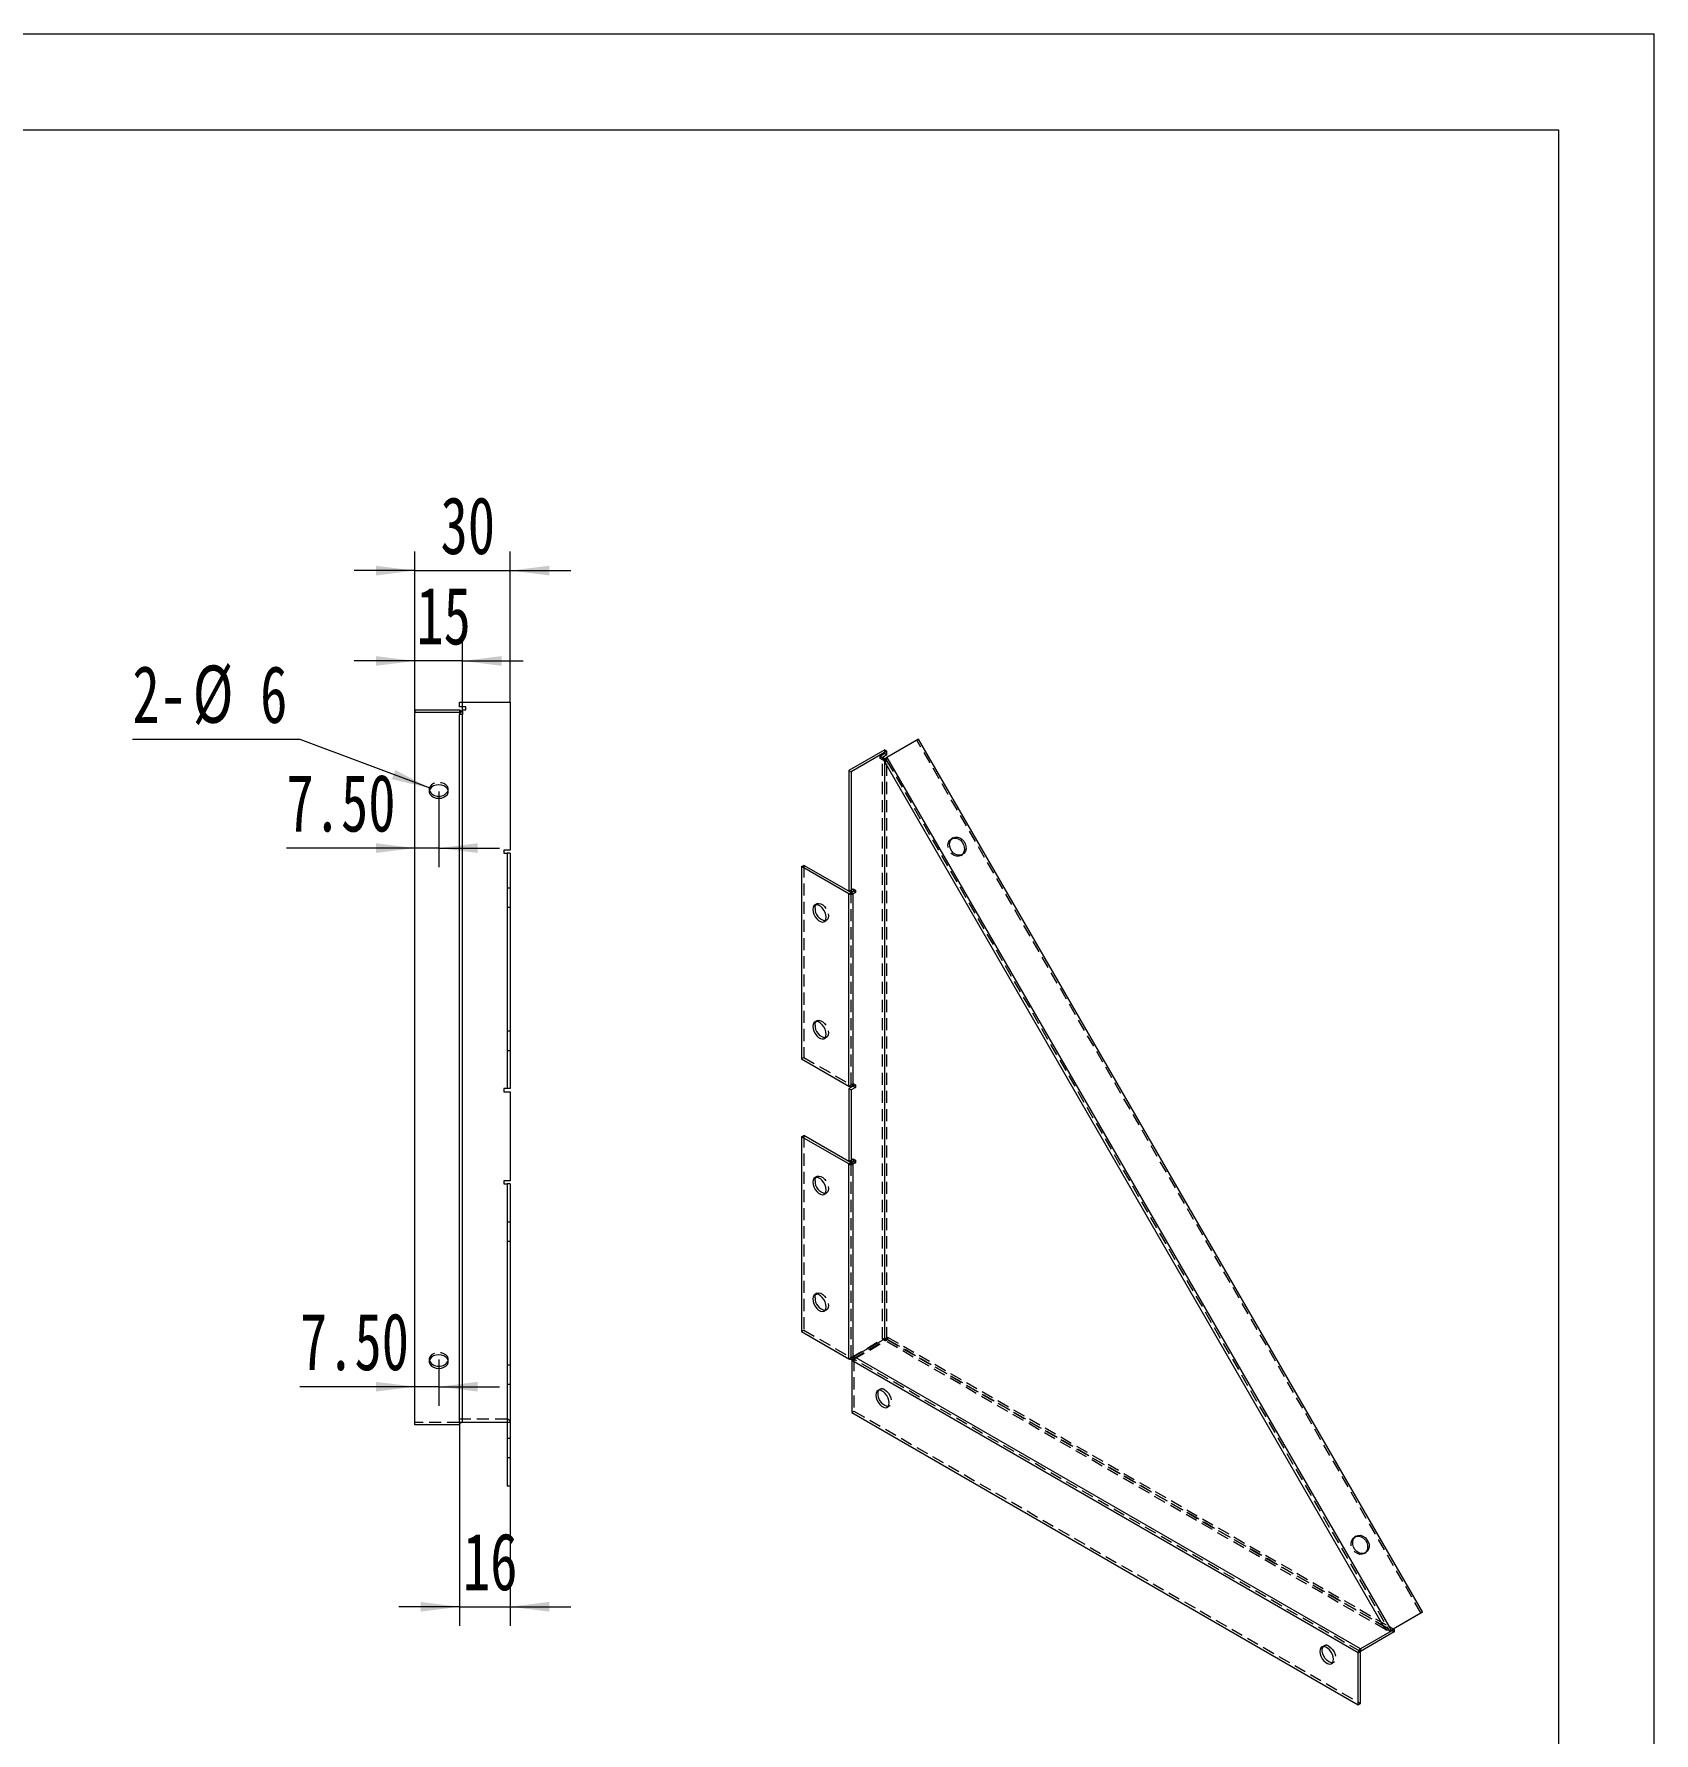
# Model space of a CAD drawing. Header units: millimetres. Extents: x 0 to 840, y 0 to 594.
# Drawn here: x 500.6 to 840.2, y 238.3 to 594.4 of the extents above; entities that cross this region are included whole.
import ezdxf

# ---------------------------------------------------------------- set-up
doc = ezdxf.new("R2010")
doc.units = ezdxf.units.MM
doc.header["$LTSCALE"] = 2
doc.linetypes.add('HIDDEN', pattern=[1.905, 1.27, -0.635])
doc.layers.add('A-TITLEBLOCK', color=7, linetype='Continuous', lineweight=15)
doc.styles.add('SLDTEXTSTYLE1', font='TXT', dxfattribs={"width": 0.7})
doc.dimstyles.new('SLDDIMSTYLE1', dxfattribs={"dimtxt": 12, "dimasz": 8.16, "dimexe": 0, "dimexo": 0.0625, "dimgap": 3, "dimtad": 2, "dimlfac": 1.5, "dimrnd": 1e-09, "dimzin": 12, "dimdsep": 46, "dimtxsty": 'SLDTEXTSTYLE1', "dimsah": 1, "dimcen": 0.09, "dimadec": 0, "dimazin": 3, "dimtfac": 1, "dimtmove": 0, "dimatfit": 0, "dimfxl": 0, "dimfrac": 2, "dimtolj": 1, "dimtzin": 12, "dimarcsym": 0})
doc.dimstyles.new('SLDDIMSTYLE5', dxfattribs={"dimtxt": 12, "dimasz": 8.16, "dimexe": 0, "dimexo": 0.0625, "dimgap": 3, "dimtad": 2, "dimlfac": 1.5, "dimrnd": 1e-09, "dimzin": 4, "dimdsep": 46, "dimtxsty": 'SLDTEXTSTYLE1', "dimsah": 1, "dimcen": 0.09, "dimadec": 0, "dimazin": 1, "dimtfac": 1, "dimtmove": 0, "dimatfit": 0, "dimfxl": 0, "dimfrac": 2, "dimtolj": 1, "dimtzin": 12, "dimarcsym": 0})
doc.dimstyles.new('SLDDIMSTYLE6', dxfattribs={"dimtxt": 12, "dimasz": 8.16, "dimexe": 0, "dimexo": 0.0625, "dimgap": 3, "dimtad": 0, "dimtih": 1, "dimtoh": 1, "dimlfac": 1.5, "dimrnd": 1e-09, "dimzin": 12, "dimdsep": 46, "dimtxsty": 'SLDTEXTSTYLE1', "dimsah": 1, "dimcen": 0, "dimadec": 0, "dimazin": 3, "dimtfac": 1, "dimtofl": 0, "dimtmove": 0, "dimatfit": 3, "dimfxl": 0, "dimfrac": 2, "dimtolj": 1, "dimtzin": 12, "dimarcsym": 0})

# ---------------------------------------------------------------- blocks, each defined once
blk = doc.blocks.new('_D_21')
at = {"layer": 'A-TITLEBLOCK'}
for p, q in [((580.431585526787, 452.2726274720105), (580.4315855267871, 466.9947370509932)), ((590.431585526787, 452.7440319928016), (590.4315855267871, 466.9947370509931)), ((580.4315855267871, 462.9947370509932), (567.7315855267871, 462.9947370509934)), ((590.4315855267871, 462.9947370509931), (580.4315855267871, 462.9947370509932)), ((590.4315855267871, 462.9947370509931), (603.1315855267871, 462.9947370509929))]:
    blk.add_line(p, q, dxfattribs=at)
for points in [[(580.4315855267871, 462.9947370509932), (572.2715855267871, 464.0107370509933), (572.2715855267871, 461.9787370509932)], [(590.4315855267871, 462.9947370509931), (598.5915855267871, 461.978737050993), (598.5915855267871, 464.010737050993)]]:
    blk.add_solid(points, dxfattribs=at)
at = {"layer": 'A-TITLEBLOCK', "insert": (580.7244240112555, 478.4635501610875), "char_height": 12, "attachment_point": 1, "style": 'SLDTEXTSTYLE1'}
blk.add_mtext('15', dxfattribs=at)
blk = doc.blocks.new('_D_22')
at = {"layer": 'A-TITLEBLOCK'}
for p, q in [((589.7649188601202, 303.3506986594682), (589.7649188601202, 260.7166354823615)), ((600.4315855267864, 290.0173653261349), (600.4315855267864, 260.7166354823615)), ((589.7649188601202, 264.7166354823615), (577.0649188601202, 264.7166354823615)), ((589.7649188601202, 264.7166354823615), (600.4315855267864, 264.7166354823615)), ((600.4315855267864, 264.7166354823615), (613.1315855267865, 264.7166354823615))]:
    blk.add_line(p, q, dxfattribs=at)
for points in [[(589.7649188601202, 264.7166354823615), (581.6049188601203, 265.7326354823615), (581.6049188601203, 263.7006354823615)], [(600.4315855267864, 264.7166354823615), (608.5915855267864, 263.7006354823615), (608.5915855267864, 265.7326354823615)]]:
    blk.add_solid(points, dxfattribs=at)
at = {"layer": 'A-TITLEBLOCK', "insert": (590.4978235268588, 280.1854485924557), "char_height": 12, "attachment_point": 1, "style": 'SLDTEXTSTYLE1'}
blk.add_mtext('16', dxfattribs=at)
blk = doc.blocks.new('_D_23')
at = {"layer": 'A-TITLEBLOCK'}
for p, q in [((580.431585526787, 452.2726274720105), (580.4315855267872, 485.9371216943779)), ((600.431585526787, 454.3506986594682), (600.4315855267872, 485.9371216943778)), ((580.4315855267872, 481.9371216943779), (567.7315855267872, 481.937121694378)), ((580.4315855267872, 481.9371216943779), (600.4315855267872, 481.9371216943778)), ((600.4315855267872, 481.9371216943778), (613.1315855267873, 481.9371216943778))]:
    blk.add_line(p, q, dxfattribs=at)
for points in [[(580.4315855267872, 481.9371216943779), (572.2715855267872, 482.953121694378), (572.2715855267872, 480.921121694378)], [(600.4315855267872, 481.9371216943778), (608.5915855267872, 480.9211216943777), (608.5915855267872, 482.9531216943778)]]:
    blk.add_solid(points, dxfattribs=at)
at = {"layer": 'A-TITLEBLOCK', "insert": (585.8036375205126, 497.405934804472), "char_height": 12, "attachment_point": 1, "style": 'SLDTEXTSTYLE1'}
blk.add_mtext('30', dxfattribs=at)
blk = doc.blocks.new('_D_24')
at = {"layer": 'A-TITLEBLOCK'}
for p, q in [((585.4315855267813, 435.6158550651136), (585.4315855267812, 419.7646598857517)), ((580.4315855267868, 423.7646598857518), (553.5097957354353, 423.7646598857521)), ((585.4315855267812, 423.7646598857517), (580.4315855267868, 423.7646598857518)), ((585.4315855267812, 423.7646598857517), (598.1315855267812, 423.7646598857516))]:
    blk.add_line(p, q, dxfattribs=at)
for points in [[(580.4315855267868, 423.7646598857518), (572.2715855267868, 424.7806598857518), (572.2715855267868, 422.7486598857518)], [(585.4315855267812, 423.7646598857517), (593.5915855267812, 422.7486598857516), (593.5915855267812, 424.7806598857517)]]:
    blk.add_solid(points, dxfattribs=at)
at = {"layer": 'A-TITLEBLOCK', "insert": (553.5097957354357, 439.2334729958461), "char_height": 12, "attachment_point": 1, "style": 'SLDTEXTSTYLE1'}
blk.add_mtext('7.50', dxfattribs=at)
blk = doc.blocks.new('_D_25')
at = {"layer": 'A-TITLEBLOCK'}
for p, q in [((585.431585526781, 316.5862135653774), (585.431585526781, 306.852362537665)), ((580.431585526786, 310.852362537665), (556.3327664017309, 310.852362537665)), ((585.431585526781, 310.852362537665), (580.431585526786, 310.852362537665)), ((585.431585526781, 310.852362537665), (598.131585526781, 310.852362537665))]:
    blk.add_line(p, q, dxfattribs=at)
for points in [[(580.431585526786, 310.852362537665), (572.271585526786, 311.8683625376651), (572.271585526786, 309.8363625376651)], [(585.431585526781, 310.852362537665), (593.5915855267809, 309.836362537665), (593.5915855267809, 311.868362537665)]]:
    blk.add_solid(points, dxfattribs=at)
at = {"layer": 'A-TITLEBLOCK', "insert": (556.3327664017309, 326.3211756477594), "char_height": 12, "attachment_point": 1, "style": 'SLDTEXTSTYLE1'}
blk.add_mtext('7.50', dxfattribs=at)
blk = doc.blocks.new('_D_26')
at = {"layer": 'A-TITLEBLOCK'}
for p, q in [((556.4126446885447, 446.5322896243772), (521.21347721046, 446.5322896243772)), ((583.6203861401377, 436.2971976298988), (556.4126446885447, 446.5322896243772))]:
    blk.add_line(p, q, dxfattribs=at)
blk.add_solid([(583.6203861401377, 436.2971976298988), (576.3406423736113, 440.1212251786645), (575.6251872531994, 438.2193450639684)], dxfattribs=at)
at = {"layer": 'A-TITLEBLOCK', "char_height": 12, "attachment_point": 1, "style": 'SLDTEXTSTYLE1'}
for s, insert in [('2-', (521.21347721046, 462.0011027344714)), ('%%c', (533.88014409071, 462.0511026495348)), ('6', (547.9876452249864, 462.0011027344714))]:
    blk.add_mtext(s, dxfattribs=dict(at, insert=insert))

msp = doc.modelspace()

# ---------------------------------------------------------------- linework, layer by layer
at = {"color": 7, "linetype": 'Continuous', "lineweight": 15}
for p, q in [((580.4315852386978, 452.7440286771937), (580.4315852386978, 452.2726254757727)), ((580.4315852386978, 452.7440286771937), (589.7649188601202, 452.7440286771937)), ((589.7649188601202, 453.4106966948991), (589.7649188601202, 454.3507016794368)), ((589.7649188601202, 454.3507016794368), (600.4315860334265, 454.3507016794368)), ((591.0982522567836, 453.4106966948991), (589.7649188601202, 453.4106966948991)), ((589.7649188601202, 452.7440286771937), (589.7649188601202, 452.2726254757727)), ((590.431585558452, 452.7440286771937), (591.0982522567836, 452.7440286771937)), ((590.431585558452, 452.4678902920568), (590.431585558452, 452.7440286771937)), ((590.431585558452, 303.3506986594682), (590.431585558452, 452.4678902920568)), ((591.0982522567836, 452.7440286771937), (591.0982522567836, 453.4106966948991)), ((600.4315860334265, 454.3507016794368), (600.4315860334265, 423.3507034278397)), ((580.4315852386978, 302.8792941386734), (580.4315852386978, 452.2726254757727)), ((580.4315852386978, 452.2726254757727), (589.7649188601202, 452.2726254757727)), ((589.7649188601202, 452.2726254757727), (589.7649188601202, 451.8012222743516)), ((589.7649188601202, 303.3506986594682), (589.7649188601202, 451.8012222743516)), ((685.9825323311101, 446.5962050245844), (679.3828688363258, 442.7863003851459)), ((791.6195690506835, 263.6274908022557), (685.9825323311101, 446.5962050245844)), ((678.9114642931443, 444.3703505130323), (671.3689916022395, 440.0161737098323)), ((679.3828688363258, 444.0982144628324), (671.8403961454211, 439.7440376596323)), ((679.3828688363258, 443.3306620295813), (678.4400597499628, 442.7863899291812)), ((678.4400597499628, 442.7863899291812), (678.4400597499628, 442.2420282847459)), ((678.4400597499626, 442.7863003851459), (678.9114642931443, 442.5141643349459)), ((678.4400597499628, 442.2420282847459), (678.9114642931443, 442.5141643349459)), ((678.9114642931443, 444.3703505130323), (679.3828688363258, 444.0982144628324)), ((678.9114642931443, 441.7443244293181), (678.9114642931443, 442.5141643349459)), ((678.9114642931443, 320.9094922700788), (678.9114642931443, 441.7443244293181)), ((679.3828688363258, 442.7863003851459), (679.0495355029899, 442.5938096696954)), ((679.0495355029899, 442.5938096696954), (679.1800953130183, 442.3676768205172)), ((679.3828688363258, 443.3306620295813), (679.3828688363258, 444.0982144628324)), ((671.3689916022395, 440.0161737098323), (671.8403961454211, 439.7440376596323)), ((671.3689916022395, 440.0161737098323), (671.3689916022395, 414.7034099690164)), ((671.8403961454211, 439.7440376596323), (671.8403961454211, 414.4312739188164)), ((599.0982524815428, 423.3507034278397), (599.0982524815428, 422.6840354101344)), ((600.4315860334265, 423.3507034278397), (599.0982524815428, 423.3507034278397)), ((599.0982524815428, 422.6840354101344), (599.7649186366028, 422.6840354101344)), ((600.4315860334265, 422.6840354101344), (599.7649186366028, 422.6840354101344)), ((599.7649186366028, 422.6840354101344), (599.7649186366028, 373.3506964739645)), ((600.4315860334265, 422.6840354101344), (600.4315860334265, 373.3506964739645)), ((661.4694967442142, 419.8739050619731), (661.9409017813042, 420.1460413973004)), ((671.3689916022395, 414.1590483245811), (661.4694967442142, 419.8739050619731)), ((661.4694967442142, 419.8739050619731), (661.4694967442142, 379.591220433998)), ((671.8403966393295, 414.4311846599083), (661.9409017813042, 420.1460413973004)), ((671.3689916022395, 414.7034099690164), (671.8403961454211, 414.4312739188164)), ((671.3689916022395, 414.1590483245811), (671.8403966393295, 414.4311846599083)), ((671.3689916022395, 373.876363696606), (671.3689916022395, 414.1590483245811)), ((671.8403961454211, 414.4312739188164), (672.7832053415416, 414.975546082578)), ((672.3118007983601, 414.7033204883427), (671.8403966393295, 414.4311846599083)), ((672.311801182511, 414.1590486097083), (671.8403966393295, 414.4311846599083)), ((672.3118007983601, 414.7034097159886), (672.3118007983601, 414.7033204883427)), ((672.3118007983601, 414.7033204883427), (672.7832053415416, 414.4311844381426)), ((672.7832053415416, 414.4311844381426), (672.311801182511, 414.1590486097083)), ((672.311801182511, 373.8763639817332), (672.311801182511, 414.1590486097083)), ((672.7832053415416, 414.975546082578), (672.7832053415416, 414.4311844381426)), ((661.4694967442142, 379.591220433998), (671.3689916022395, 373.876363696606)), ((672.311801182511, 373.8763639817332), (672.7832053415416, 374.1484998101676)), ((672.7832053415416, 374.1484998101676), (672.7832053415416, 373.6041422215344)), ((599.7649186366028, 373.3506964739645), (599.0982524815428, 373.3506964739645)), ((599.0982524815428, 373.3506964739645), (599.0982524815428, 372.6840334233129)), ((599.0982524815428, 372.6840334233129), (600.4315860334265, 372.6840334233129)), ((600.4315860334265, 373.3506964739645), (599.7649186366028, 373.3506964739645)), ((600.4315860334265, 372.6840334233129), (600.4315860334265, 354.0173636969412)), ((672.3118007983601, 373.8762782717343), (671.3689916022395, 373.3320061079727)), ((671.3689916022395, 373.3320061079727), (671.8403961454211, 373.0598700577727)), ((671.3689916022395, 373.3320061079727), (671.3689916022395, 358.089908454398)), ((672.7832053415416, 373.6041422215344), (671.8403961454211, 373.0598700577727)), ((671.8403961454211, 373.0598700577727), (671.8403961454211, 357.817772404198)), ((672.3118007983601, 373.8763674993803), (672.3118007983601, 373.8762782717343)), ((672.3118007983601, 373.8762782717343), (672.7832053415416, 373.6041422215344)), ((661.4694967442142, 363.2604076031568), (661.9409017813042, 363.5325439384841)), ((671.8403966393295, 357.817687201092), (661.9409017813042, 363.5325439384841)), ((661.4694967442142, 363.2604076031568), (661.4694967442142, 322.4333653865485)), ((671.3689916022395, 357.5455508657647), (661.4694967442142, 363.2604076031568)), ((671.3689916022395, 358.089908454398), (671.8403961454211, 357.817772404198)), ((671.3689916022395, 357.5455508657647), (671.8403966393295, 357.817687201092)), ((671.3689916022395, 316.7185086491564), (671.3689916022395, 357.5455508657647)), ((671.8403961454211, 357.817772404198), (672.7832053415416, 358.3620445679596)), ((672.3118007983601, 358.0898230295264), (671.8403966393295, 357.817687201092)), ((672.311801182511, 357.545551150892), (671.8403966393295, 357.817687201092)), ((672.3118007983601, 358.0899082013702), (672.3118007983601, 358.0898230295264)), ((672.3118007983601, 358.0898230295264), (672.7832053415416, 357.8176869793264)), ((672.7832053415416, 357.8176869793264), (672.311801182511, 357.545551150892)), ((672.7832053415416, 358.3620445679596), (672.7832053415416, 357.8176869793264)), ((600.4315860334265, 354.0173636969412), (599.0982524815428, 354.0173636969412)), ((599.0982524815428, 354.0173636969412), (599.0982524815428, 353.3507006462896)), ((599.0982524815428, 353.3507006462896), (599.7649186366028, 353.3507006462896)), ((600.4315860334265, 353.3507006462896), (599.7649186366028, 353.3507006462896)), ((599.7649186366028, 353.3507006462896), (599.7649186366028, 303.3506986594682)), ((600.4315860334265, 353.3507006462896), (600.4315860334265, 303.3506986594682)), ((661.4694967442142, 322.4333653865485), (671.3689916022395, 316.7185086491564)), ((672.4532225454655, 317.1812286863366), (679.0528856560987, 320.9911331040094)), ((778.6135218010003, 255.8961924147922), (672.4532225454655, 317.1812286863366)), ((778.1421167639103, 255.079695512352), (671.9818175083756, 316.3647317838964)), ((671.9818175083756, 316.3647317838964), (671.9818175083756, 305.4775212021012)), ((589.7649188601198, 302.8792941386734), (580.4315852386978, 302.8792941386734)), ((590.431585558452, 303.3506986594682), (589.7649188601202, 303.3506986594682)), ((589.7649188601198, 303.3506986594681), (589.7649188601198, 302.8792941386734)), ((599.7649186366028, 303.3506986594682), (590.431585558452, 303.3506986594682)), ((600.4315860334265, 303.3506986594682), (599.7649186366028, 303.3506986594682)), ((599.7649186366028, 303.3506986594682), (599.7649186366028, 290.017365624158)), ((600.4315860334265, 303.3506986594682), (600.4315860334265, 290.017365624158)), ((671.9818175083756, 305.4775212021012), (778.1421167639103, 244.1924849305568)), ((600.4315860334265, 290.017365624158), (599.7649186366028, 290.017365624158)), ((785.4913867097586, 260.0897664394201), (791.6195690506835, 263.6274908022557)), ((791.6195690506835, 263.6274908022557), (791.2862366502856, 263.4349984709091)), ((784.5485000797801, 260.6340833187041), (785.6845894548154, 259.9782328826652)), ((785.4914418079824, 260.0897346143907), (791.2862366502856, 263.4349984709091)), ((785.6845894548154, 259.9782328826652), (778.6135218010003, 255.8961924147922)), ((785.6845894548154, 259.4338723155523), (778.6135218010003, 255.3518318476792)), ((785.6845894548154, 259.9782328826652), (785.6845894548154, 259.4338723155523)), ((778.1421167639103, 255.079695512352), (778.6135218010003, 255.3518318476792)), ((778.1421167639103, 244.1924849305568), (778.1421167639103, 255.079695512352)), ((778.6135218010003, 255.8961924147922), (778.6135218010003, 255.3518318476792)), ((778.6135218010003, 244.464621265884), (778.6135218010003, 255.3518318476792)), ((778.1421167639103, 244.1924849305568), (778.6135218010003, 244.464621265884))]:
    msp.add_line(p, q, dxfattribs=at)
at = {"color": 7, "linetype": 'HIDDEN', "lineweight": 0}
for p, q in [((590.431585558452, 452.4678902920568), (590.431585558452, 451.8012222743516)), ((590.431585558452, 451.8012222743516), (589.7649188601202, 451.8012222743516)), ((590.431585558452, 303.3506986594682), (590.431585558452, 451.8012222743516)), ((685.6491989977741, 446.4037143091338), (679.0495355029899, 442.5938096696954)), ((685.9825323311101, 446.5962050245844), (685.6491989977741, 446.4037143091338)), ((791.2862366502856, 263.4349984709091), (685.6491989977741, 446.4037143091338)), ((677.9686552067811, 443.0585259793812), (678.9114642931443, 443.6027980797813)), ((678.4400597499628, 442.7863899291812), (677.9686552067811, 443.0585259793812)), ((677.9686552067811, 442.5141643349459), (677.9686552067811, 443.0585259793812)), ((678.4400597499626, 442.7863003851459), (677.9686552067811, 442.5141643349459)), ((678.4400597499628, 442.2420282847459), (677.9686552067811, 442.5141643349459)), ((678.4400597499626, 442.5608221239534), (678.9114642931443, 441.7443244293181)), ((678.4400597499626, 320.8005494021565), (678.4400597499626, 442.2420279683565)), ((678.9114642931443, 443.6027980797813), (678.9114642931443, 444.3703505130323)), ((679.3828688363258, 443.3306620295813), (678.9114642931443, 443.6027980797813)), ((678.9114642931443, 441.7443244293181), (679.3828688363258, 442.0164604795181)), ((679.1800953130183, 442.3676768205172), (679.1804234808383, 442.3682397366835)), ((679.1800953130183, 442.3676768205172), (679.3828688363258, 442.0164604795181)), ((679.3828688363258, 442.0164604795181), (784.3532407551038, 260.2024435603968)), ((679.3828688363258, 320.8005494021565), (679.3828688363258, 442.0164604795181)), ((583.4315857304362, 436.0872623420243), (583.4315857304362, 435.6158591406032)), ((587.4315854547647, 435.6158591406032), (587.4315854547647, 436.0872623420243)), ((693.2249526073574, 425.8868466199514), (692.8916193289002, 425.6943558728199)), ((694.8919441011158, 422.2304404873219), (695.2252773795731, 422.4229312344532)), ((661.9409017813042, 420.1460413973004), (661.9409017813042, 379.8633567693253)), ((600.4315860334265, 415.3506971494838), (599.7649186366028, 415.3506971494838)), ((671.3689916022395, 414.7034099690164), (672.3118007983601, 415.247682132778)), ((671.8403966393295, 374.1485000319332), (671.8403966393295, 414.4311846599083)), ((672.3118007983601, 415.247682132778), (672.7832053415416, 414.975546082578)), ((672.3118007983601, 415.247682132778), (672.3118007983601, 414.7034097159886)), ((599.7649186366028, 411.3506989773596), (600.4315860334265, 411.3506989773596)), ((664.7122195118741, 412.0800041239631), (664.2408144747841, 411.8078677886358)), ((666.240651704549, 408.3436719343377), (666.7120567416389, 408.6158082696649)), ((600.4315860334265, 385.3507009244447), (599.7649186366028, 385.3507009244447)), ((664.7122195118741, 387.583774738196), (664.2408144747841, 387.3116384028688)), ((599.7649186366028, 381.3506977852667), (600.4315860334265, 381.3506977852667)), ((666.240651704549, 383.8474425485705), (666.7120567416389, 384.1195788838978)), ((661.4694967442142, 379.591220433998), (661.9409017813042, 379.8633567693253)), ((661.9409017813042, 379.8633567693253), (671.8403966393295, 374.1485000319332)), ((671.3689916022395, 373.876363696606), (671.8403966393295, 374.1485000319332)), ((671.8403966393295, 374.1485000319332), (672.3118007983601, 374.4206358603676)), ((672.311801182511, 373.8763639817332), (671.8403966393295, 374.1485000319332)), ((672.3118007983601, 374.4206358603676), (672.7832053415416, 374.1484998101676)), ((672.3118007983601, 374.4206358603676), (672.3118007983601, 373.8763674993803)), ((661.9409017813042, 363.5325439384841), (661.9409017813042, 322.7055017218757)), ((671.3689916022395, 358.089908454398), (672.3118007983601, 358.6341806181596)), ((671.8403966393295, 316.9906449844837), (671.8403966393295, 357.817687201092)), ((672.3118007983601, 358.6341806181596), (672.7832053415416, 358.3620445679596)), ((672.3118007983601, 358.6341806181596), (672.3118007983601, 358.0899082013702)), ((664.7122195118741, 354.9221429928104), (664.2408144747841, 354.6500066574831)), ((666.240651704549, 351.1858108031849), (666.7120567416389, 351.4579471385122)), ((600.4315860334265, 345.3506993349874), (599.7649186366028, 345.3506993349874)), ((599.7649186366028, 341.3506986793363), (600.4315860334265, 341.3506986793363)), ((664.7122195118741, 330.425918676796), (664.2408144747841, 330.1537823414686)), ((666.240651704549, 326.689587501121), (666.7120567416389, 326.9617238364483)), ((661.4694967442142, 322.4333653865485), (661.9409017813042, 322.7055017218757)), ((661.9409017813042, 322.7055017218757), (671.8403966393295, 316.9906449844837)), ((671.8403966393295, 316.9906449844837), (678.4400597499626, 320.8005494021565)), ((672.4532225454655, 316.6368681192237), (679.5242901992806, 320.7189085870967)), ((678.4400597499626, 320.8005494021565), (678.9114642931443, 320.5284133519565)), ((678.9114642931443, 320.5284133519565), (678.9114642931443, 320.9094922700788)), ((679.3828688363258, 320.8005494021565), (678.9114642931443, 320.5284133519565)), ((679.0528856560987, 320.9911331040094), (679.5242901992806, 321.2632691542096)), ((784.3532407551038, 260.2024435603969), (679.3828688363258, 320.8005494021565)), ((679.5242901992806, 321.2632691542096), (784.5485000797801, 260.6340833187041)), ((679.5242901992806, 321.2632691542096), (679.5242901992806, 320.7189085870967)), ((679.5242901992806, 320.7189085870967), (785.6845894548154, 259.4338723155523)), ((672.311801182511, 316.7185089342836), (678.9114642931443, 320.5284133519565)), ((672.311801182511, 316.7185089342836), (672.311801182511, 317.0745141868168)), ((672.4532225454655, 317.1812286863366), (672.4532225454655, 316.6368681192237)), ((783.8818362119218, 259.9303075101967), (678.9114642931443, 320.5284133519565)), ((583.4315857304362, 316.5862130221212), (583.4315857304362, 316.1148085789367)), ((587.4315854547647, 316.1148085789367), (587.4315854547647, 316.5862130221212)), ((600.4315860334265, 315.3506981428945), (599.7649186366028, 315.3506981428945)), ((671.3689916022395, 316.7185086491564), (671.8403966393295, 316.9906449844837)), ((672.311801182511, 316.7185089342836), (671.8403966393295, 316.9906449844837)), ((671.9818175083756, 316.3647317838964), (672.4532225454655, 316.6368681192237)), ((778.6135218010003, 255.3518318476792), (672.4532225454655, 316.6368681192237)), ((672.4532225454655, 316.6368681192237), (672.4532225454655, 305.7496575374284)), ((599.7649186366028, 311.3506987290069), (600.4315860334265, 311.3506987290069)), ((677.9115456233831, 310.2858179385375), (677.4401405862932, 310.0136816032103)), ((679.439977816058, 306.5494862558873), (679.911382853148, 306.8216225912145)), ((589.7649188601198, 303.3506986594682), (580.4315852386978, 303.3506986594682)), ((599.7649186366028, 304.0173653577997), (589.7649188601198, 304.0173653577997)), ((671.9818175083756, 305.4775212021012), (672.4532225454655, 305.7496575374284)), ((672.4532225454655, 305.7496575374284), (778.6135218010003, 244.464621265884)), ((600.4315860334265, 300.0173654006406), (599.7649186366028, 300.0173654006406)), ((599.7649186366028, 296.0173653658712), (600.4315860334265, 296.0173653658712)), ((777.7249496720127, 279.5285568661906), (777.3916172716149, 279.3360645982159)), ((779.3919437999491, 275.8721492128826), (779.725276200347, 276.0646414808573)), ((783.4104307358023, 260.7468046660832), (783.8818362119218, 259.9303075101967)), ((784.3532407551038, 260.2024435603968), (783.8818362119218, 259.9303075101967)), ((784.3532407551038, 260.2024435603968), (784.6865731555017, 259.6250938314708)), ((784.5485000797801, 260.6340833187041), (785.0199055558996, 259.8175861628175)), ((784.6865731555017, 259.6250938314708), (785.4914418079824, 260.0897346143907)), ((785.0199055558996, 259.8175861628175), (785.4913867097586, 260.0897664394201)), ((771.0139392523039, 256.53895013081), (770.542534215214, 256.2668137954828)), ((784.5564597700509, 259.8513154544284), (784.5397897310877, 259.8793356611886)), ((785.0199055558996, 259.8175861628175), (784.6865731555017, 259.6250938314708)), ((772.542374079157, 252.8026169274812), (773.0137791162468, 253.0747532628085))]:
    msp.add_line(p, q, dxfattribs=at)
at = {"color": 8, "linetype": 'Continuous', "lineweight": 15}
for p, q in [((678.9114642931443, 441.7443244293181), (783.4104307358023, 260.7468046660832)), ((679.3828688363258, 442.7863003851459), (784.5485000797801, 260.6340833187041)), ((672.311801182511, 317.0745141868168), (672.311801182511, 357.545551150892))]:
    msp.add_line(p, q, dxfattribs=at)
at = {"color": 7, "linetype": 'HIDDEN', "lineweight": 0, "flags": 128}
for points in [[(587.4036120946931, 435.85155577426), (587.4112284507083, 435.8859973248327), (587.4112284507083, 436.2885273592158), (587.2508495810854, 436.6747455891455), (586.943084723078, 437.0133695102219), (586.5128670894331, 437.2769710517411), (585.9950504961836, 437.4441918826585), (585.43158543738, 437.5014719462876), (584.8681203785765, 437.4441918826585), (584.3503037853268, 437.2769710517411), (583.9200861516821, 437.0133695102219), (583.6123212936747, 436.6747455891455), (583.4519425792721, 436.2885273592158), (583.4519425792721, 435.8859973248327), (583.4595589352873, 435.85155577426)], [(695.0516400467275, 422.3387565669275), (694.8917816601372, 422.230346712141), (694.4528450624391, 422.0705015929056), (693.9684539666815, 422.063919474602), (693.4778506010651, 422.2111470198498), (693.0207829559733, 422.5002450797816), (692.6342778061248, 422.9078062019578), (692.3496478453, 423.4007936703129), (692.1899526679903, 423.9392894026142), (692.168129381055, 424.4796496960501), (692.2859465057704, 424.9781099003617), (692.5338586590083, 425.3942774492236), (692.8917819893936, 425.6944497747241), (693.0652566617458, 425.7785328726714)], [(664.5046849175691, 411.895139442356), (664.522426106614, 411.9176198831558), (664.786024790032, 412.11673684421), (665.1246523273038, 412.1725569368481), (665.5108741932565, 412.0805495372613), (665.9134016212269, 411.8481753993165), (666.2996234871795, 411.4942605241969), (666.6382510244513, 411.0474693990773), (666.9018501468988, 410.5440076228584), (667.0690660122472, 410.0246585910177), (667.1263514819076, 409.531498204618), (667.0690660122472, 409.1044701020462), (666.9018501468988, 408.7781843988681), (666.6382510244513, 408.5790676912602), (666.4481867378837, 408.5285285047592)], [(664.5046849175691, 387.398914112391), (664.522426106614, 387.4213945531908), (664.786024790032, 387.620511514245), (665.1246523273038, 387.6763316068831), (665.5108741932565, 387.5843242072962), (665.9134016212269, 387.3519500693515), (666.2996234871795, 386.9980351942319), (666.6382510244513, 386.5512440691123), (666.9018501468988, 386.0477822928934), (667.0690660122472, 385.5284332610527), (667.1263514819076, 385.0352688188509), (667.0690660122472, 384.6082488278832), (666.9018501468988, 384.2819631247051), (666.6382510244513, 384.0828423612953), (666.4481867378837, 384.0323072305962)], [(664.5046849175691, 354.7372823670054), (664.522426106614, 354.7597628078052), (664.786024790032, 354.9588797688594), (665.1246523273038, 355.0146978335964), (665.5108741932565, 354.9226904340096), (665.9134016212269, 354.6903162960649), (666.2996234871795, 354.3364014209453), (666.6382510244513, 353.8896123237267), (666.9018501468988, 353.3861505475078), (667.0690660122472, 352.866799487766), (667.1263514819076, 352.3736370734653), (667.0690660122472, 351.9466150545966), (666.9018501468988, 351.6203293514184), (666.6382510244513, 351.4212106159096), (666.4481867378837, 351.3706734573096)], [(664.5046849175691, 330.2410580509909), (664.522426106614, 330.2635384917907), (664.786024790032, 330.4626564667955), (665.1246523273038, 330.518473517582), (665.5108741932565, 330.4264681458961), (665.9134016212269, 330.1940940079515), (666.2996234871795, 329.8401771049308), (666.6382510244513, 329.3933890216627), (666.9018501468988, 328.8899262314933), (667.0690660122472, 328.370576185702), (667.1263514819076, 327.8774132644261), (667.0690660122472, 327.4503912455573), (666.9018501468988, 327.1241045284287), (666.6382510244513, 326.9249873138457), (666.4481867378837, 326.8744491412951)], [(587.4036120946931, 316.3505114214107), (587.4112284507083, 316.3849504884565), (587.4112284507083, 316.7874767975493), (587.2508495810854, 317.1736987527693), (586.943084723078, 317.512326399136), (586.5128670894331, 317.7759254571283), (585.9950504961836, 317.943141320992), (585.43158543738, 318.0004275934382), (584.8681203785765, 317.943141320992), (584.3503037853268, 317.7759254571283), (583.9200861516821, 317.512326399136), (583.6123212936747, 317.1736987527693), (583.4519425792721, 316.7874767975493), (583.4519425792721, 316.3849504884565), (583.4595589352873, 316.3505114214107)], [(678.9114646772953, 310.1868016493964), (679.309894641337, 309.8906415275607), (679.6760462658347, 309.4861719845445), (679.9802560719709, 309.0061608643019), (680.1978786900788, 308.4894956730494), (680.3112835665909, 307.9780334223532), (680.3112835665909, 307.5132098591471), (680.1978786900788, 307.1326823453405), (679.9802560719709, 306.8672786272116), (679.6760462658347, 306.7385006729257), (679.6475132884225, 306.734347642615)], [(779.5516406236202, 275.9804657995459), (779.3917813589704, 275.8720554377016), (778.952841249035, 275.7122093041862), (778.4684536655149, 275.7056292141132), (777.9778494218391, 275.8528552383528), (777.5207835328661, 276.1419553263506), (777.1342810171955, 276.5495098580955), (776.8496493002519, 277.0425034099889), (776.6899497326456, 277.5809966070019), (776.6681290798883, 278.1213584216109), (776.7859444484851, 278.6198176118072), (777.0338601139604, 279.0359871888996), (777.3917799321083, 279.33615850012), (777.5652598728166, 279.4202355148586)], [(772.0138591842754, 256.4399333347761), (772.4122873921983, 256.1437742267261), (772.7784381386368, 255.7393051906028), (773.0826470667137, 255.259294577253), (773.3002723189996, 254.7426278653219), (773.413675439393, 254.2311666284115), (773.413675439393, 253.7663430652053), (773.3002723189996, 253.385814537613), (773.0826470667137, 253.1204123401627), (772.7784381386368, 252.9916338789839), (772.7499047221949, 252.9874811021197)]]:
    msp.add_lwpolyline(points, dxfattribs=at)
at = {"color": 7, "linetype": 'Continuous', "lineweight": 15, "flags": 128}
for points in [[(585.43158543738, 434.2016396022324), (585.9950504961836, 434.258929599969), (586.5128670894331, 434.4261404967789), (586.943084723078, 434.6897420382981), (587.2508495810854, 435.0283659593745), (587.4112284507083, 435.4145941234116), (587.4112284507083, 435.8171142236873), (587.2508495810854, 436.2033423877244), (586.943084723078, 436.5419663088008), (586.5128670894331, 436.80556785032), (585.9950504961836, 436.9727787471299), (585.43158543738, 437.0300687448665), (584.8681203785765, 436.9727787471299), (584.3503037853268, 436.80556785032), (583.9200861516821, 436.5419663088008), (583.6123212936747, 436.2033423877244), (583.4519425792721, 435.8171142236873), (583.4519425792721, 435.4145941234116), (583.6123212936747, 435.0283659593745), (583.9200861516821, 434.6897420382981), (584.3503037853268, 434.4261404967789), (584.8681203785765, 434.258929599969), (585.43158543738, 434.2016396022324)], [(695.2251149385944, 422.4228374592723), (694.7861783408964, 422.2629923400369), (694.3017872451387, 422.2564102217334), (693.8111847575817, 422.4036372600883), (693.3541162344305, 422.692735826913), (692.967611084582, 423.1002969490892), (692.6829811237571, 423.5932925290484), (692.5232859464476, 424.1317801497455), (692.5014626595123, 424.6721404431815), (692.6192797842277, 425.1706006474931), (692.8671919374656, 425.5867763079592), (693.2251152678509, 425.8869405218554), (693.6640518655489, 426.0467937526951), (694.1484429613066, 426.0533677593944), (694.6390454488636, 425.9061407210395), (695.0961139720147, 425.6170421542148), (695.4826190121058, 425.2094890802812), (695.7672489729307, 424.7164935003219), (695.9269442599978, 424.1779978313822), (695.948767546933, 423.6376375379463), (695.8309504222176, 423.1391773336347), (695.5830382689797, 422.7230097847728), (695.2251149385944, 422.4228374592723)], [(693.0652566617458, 425.7785328726714), (693.3307185870916, 425.8542948939595), (693.8151096828493, 425.8608770122631), (694.3057121704063, 425.7136499739082), (694.7627806935575, 425.4245514070834), (695.1492857336485, 425.0169902215456), (695.4339156944734, 424.5240027531906), (695.5936109815406, 423.9855070842509), (695.6154333904165, 423.4451472977078), (695.4976171437603, 422.9466865865033), (695.2497049905226, 422.5305190376415), (695.0516400467275, 422.3387565669275)], [(666.6549464448177, 409.2593618692907), (666.5976609751573, 409.7525222556904), (666.4304451098089, 410.2718712875312), (666.1668459873613, 410.7753330637501), (665.8282184500896, 411.2221241888697), (665.441996584137, 411.5760390639893), (665.0394691561665, 411.8084132019339), (664.6532472902139, 411.9004206015208), (664.3146197529421, 411.8446005088827), (664.0510210695242, 411.6454835478285), (663.8838052041759, 411.3191978446504), (663.8265188564561, 410.8921783605756), (663.8838052041759, 410.3990093556789), (664.0510210695242, 409.8796603238382), (664.3146197529421, 409.3761988010657), (664.6532472902139, 408.929407675946), (665.0394691561665, 408.5754928008265), (665.441996584137, 408.3431186628817), (665.8282184500896, 408.2511112632949), (666.1668459873613, 408.306931355933), (666.4304451098089, 408.5060480635408), (666.5976609751573, 408.8323337667189), (666.6549464448177, 409.2593618692907)], [(664.297923893546, 411.1643146959029), (664.3552102412658, 411.5913341799776), (664.5046849175691, 411.895139442356)], [(666.6549464448177, 384.7631324835237), (666.5976609751573, 385.2562969257255), (666.4304451098089, 385.7756459575662), (666.1668459873613, 386.2791077337851), (665.8282184500896, 386.7258988589047), (665.441996584137, 387.0798137340244), (665.0394691561665, 387.3121878719689), (664.6532472902139, 387.4041952715559), (664.3146197529421, 387.3483751789178), (664.0510210695242, 387.1492582178636), (663.8838052041759, 386.8229725146854), (663.8265188564561, 386.3959489748086), (663.8838052041759, 385.902788081516), (664.0510210695242, 385.3834390496752), (664.3146197529421, 384.8799734711007), (664.6532472902139, 384.4331864017831), (665.0394691561665, 384.0792715266635), (665.441996584137, 383.8468973887188), (665.8282184500896, 383.754889989132), (666.1668459873613, 383.810706025968), (666.4304451098089, 384.0098267893779), (666.5976609751573, 384.336112492556), (666.6549464448177, 384.7631324835237)], [(664.297923893546, 386.6680853101357), (664.3552102412658, 387.0951088500127), (664.5046849175691, 387.398914112391)], [(666.6549464448177, 352.101500738138), (666.5976609751573, 352.5946631524388), (666.4304451098089, 353.1140142121806), (666.1668459873613, 353.6174759883994), (665.8282184500896, 354.064265085618), (665.441996584137, 354.4181799607376), (665.0394691561665, 354.6505540986823), (664.6532472902139, 354.7425614982691), (664.3146197529421, 354.6867434335321), (664.0510210695242, 354.4876264724779), (663.8838052041759, 354.1613387413988), (663.8265188564561, 353.734317229423), (663.8838052041759, 353.2411543082293), (664.0510210695242, 352.7218052763886), (664.3146197529421, 352.2183417257151), (664.6532472902139, 351.7715546563975), (665.0394691561665, 351.4176377533769), (665.441996584137, 351.1852636154322), (665.8282184500896, 351.0932582437464), (666.1668459873613, 351.1490742805824), (666.4304451098089, 351.3481930160912), (666.5976609751573, 351.6744787192694), (666.6549464448177, 352.101500738138)], [(664.297923893546, 354.0064535647501), (664.3552102412658, 354.433475076726), (664.5046849175691, 354.7372823670054)], [(666.6549464448177, 327.6052769290989), (666.5976609751573, 328.0984398503748), (666.4304451098089, 328.6177898961661), (666.1668459873613, 329.1212526863355), (665.8282184500896, 329.5680407696036), (665.441996584137, 329.9219576726242), (665.0394691561665, 330.1543318105689), (664.6532472902139, 330.2463371822547), (664.3146197529421, 330.1905201314682), (664.0510210695242, 329.9914021564634), (663.8838052041759, 329.6651154393348), (663.8265188564561, 329.2380934203837), (663.8838052041759, 328.7449304991901), (664.0510210695242, 328.2255804533988), (664.3146197529421, 327.7221184236511), (664.6532472902139, 327.2753303403831), (665.0394691561665, 326.9214129303872), (665.441996584137, 326.6890387924425), (665.8282184500896, 326.5970339277319), (666.1668459873613, 326.6528509785184), (666.4304451098089, 326.8519681931015), (666.5976609751573, 327.1782549102301), (666.6549464448177, 327.6052769290989)], [(664.297923893546, 329.510229755711), (664.3552102412658, 329.9372517746621), (664.5046849175691, 330.2410580509909)], [(585.43158543738, 314.7005952493831), (585.9950504961836, 314.7578815218294), (586.5128670894331, 314.9250973856931), (586.943084723078, 315.1886964436853), (587.2508495810854, 315.5273240900521), (587.4112284507083, 315.913546045272), (587.4112284507083, 316.3160723543648), (587.2508495810854, 316.7022943095847), (586.943084723078, 317.0409219559515), (586.5128670894331, 317.3045210139438), (585.9950504961836, 317.4717368778074), (585.43158543738, 317.5290231502537), (584.8681203785765, 317.4717368778074), (584.3503037853268, 317.3045210139438), (583.9200861516821, 317.0409219559515), (583.6123212936747, 316.7022943095847), (583.4519425792721, 316.3160723543648), (583.4519425792721, 315.913546045272), (583.6123212936747, 315.5273240900521), (583.9200861516821, 315.1886964436853), (584.3503037853268, 314.9250973856931), (584.8681203785765, 314.7578815218294), (585.43158543738, 314.7005952493831)], [(679.8542734343861, 307.4651751769723), (679.7969870866664, 307.9583383516535), (679.629771221318, 308.4776883974448), (679.3661725379001, 308.9811506806801), (679.0275450006284, 309.4279387639481), (678.6413231346756, 309.7818559204565), (678.2387957067053, 310.0142300584011), (677.8525738407526, 310.1062351765993), (677.5139463034808, 310.0504181258128), (677.2503471810332, 309.8513006577421), (677.083131315685, 309.5250139406135), (677.0258458460246, 309.0979916682571), (677.083131315685, 308.6048292539564), (677.2503471810332, 308.0854792081652), (677.5139463034808, 307.582016924971), (677.8525738407526, 307.1352288417029), (678.2387957067053, 306.781311431707), (678.6413231346756, 306.5489372937624), (679.0275450006284, 306.4569324290518), (679.3661725379001, 306.5127494798383), (679.629771221318, 306.7118669478678), (679.7969870866664, 307.0381536649964), (679.8542734343861, 307.4651751769723)], [(679.6475132884225, 306.734347642615), (679.309894641337, 306.7567807970749), (678.9114646772953, 306.9206383734628), (678.5130342742239, 307.2167984952572), (678.1468830887558, 307.621267784827), (677.8426732826196, 308.1012789050696), (677.6250506645116, 308.6179443498098), (677.51164534897, 309.1294066004647), (677.51164534897, 309.5942301636709), (677.6250506645116, 309.9747576775187), (677.7040110290781, 310.1009565522696)], [(779.7251137593684, 276.0645477056764), (779.2861806739078, 275.904697517018), (778.8017860659127, 275.898121482088), (778.311181822237, 276.0453475063276), (777.8541159332639, 276.3344475943252), (777.4676134175934, 276.7420021260702), (777.18298170065, 277.2349956779636), (777.0232891575182, 277.7734848198337), (777.0014614802863, 278.3138506895856), (777.119276848883, 278.8123098797819), (777.3671925143583, 279.2284794568744), (777.7251123325062, 279.5286507680947), (778.1640524424416, 279.6884969016102), (778.6484400259619, 279.6950769916832), (779.1390442696376, 279.5478509674436), (779.5961171830854, 279.258746824303), (779.9826195889985, 278.8511922291964), (780.2672513059421, 278.3581986773031), (780.4269439588312, 277.8197095987945), (780.4487646115883, 277.2793477841856), (780.3309492429916, 276.7808885939893), (780.0830406019911, 276.3647149617539), (779.7251137593684, 276.0645477056764)], [(777.5652598728166, 279.4202355148586), (777.8307200420437, 279.4960046336355), (778.315107625564, 279.5025847237084), (778.8057118692396, 279.3553586994688), (779.2627777582127, 279.0662586114711), (779.6492871886006, 278.6586999612216), (779.9339189055441, 278.1657064093283), (780.0936115584333, 277.6272173308197), (780.1154322111904, 277.0868555162108), (779.9976168425936, 276.5883963260146), (779.7497011771184, 276.1722267489221), (779.5516406236202, 275.9804657995459)], [(772.9566635510695, 253.7183093968163), (772.8993789594684, 254.2114715577117), (772.7321613380014, 254.7308226172887), (772.4685679229397, 255.2342818591669), (772.1299390685789, 255.6810707027742), (771.7437123732998, 256.0349906471933), (771.3411888965965, 256.2673625041201), (770.9549692257921, 256.3593663550861), (770.6163403714313, 256.3035500646389), (770.3527399318947, 256.1044333569075), (770.1855223104277, 255.7781476535646), (770.1282377188267, 255.3511248743154), (770.1855223104277, 254.8579629669075), (770.3527399318947, 254.3386119073305), (770.6163403714313, 253.8351488637971), (770.9549692257921, 253.3883600201897), (771.3411888965965, 253.034443877426), (771.7437123732998, 252.8020720204992), (772.1299390685789, 252.7100643678779), (772.4685679229397, 252.765880658325), (772.7321613380014, 252.9650011677118), (772.8993789594684, 253.2912868710547), (772.9566635510695, 253.7183093968163)], [(772.7499047221949, 252.9874811021197), (772.4122873921983, 253.0099134962402), (772.0138591842754, 253.1737700588425), (771.6154239518777, 253.4699329685477), (771.2492732054392, 253.8744020046709), (770.9450642773625, 254.3544126180208), (770.7274460495511, 254.8710755282965), (770.6140359046832, 255.3825405668623), (770.6140359046832, 255.8473641300684), (770.7274460495511, 256.2278888560054), (770.8064011457616, 256.3540907721136)]]:
    msp.add_lwpolyline(points, dxfattribs=at)
at = {"color": 7, "linetype": 'Continuous', "lineweight": 15}
for centre, radius, start, end in [((590.431585526787, 451.8012229512195), 0.6666666666667425, 90, 179.9999999999951), ((585.2469051231174, 436.6031837999893), 1.938956184190956, 202.8080870270271, 275.465552797902), ((585.6465177385463, 436.5525628491249), 1.891769408626093, 263.476286110046, 338.2500700932588), ((671.8403961172285, 415.0688563721494), 1.024681853148586, 242.609689440703, 297.3903452144104), ((666.8576924610353, 411.0575820888535), 2.561992772923813, 177.6123671062481, 260.8024631592962), ((666.8576925990596, 386.5613605988335), 2.561992581903696, 177.6125436601151, 260.8024593406377), ((671.8403961172285, 374.7861717441745), 1.024681853148838, 242.6096894407088, 297.3903452144032), ((671.8403961172285, 358.4553589133333), 1.02468185314883, 242.6096894407118, 297.3903452144046), ((666.8576942375762, 353.8997282443565), 2.561994244370895, 177.6125315768267, 260.8024282400635), ((666.8576931235393, 329.4035030400415), 2.561993189424632, 177.6124993624616, 260.8024496584629), ((673.005295562155, 316.3181574987463), 1.024537208014091, 122.6054634520811, 177.3945017415583), ((585.246902754774, 317.1021375178779), 1.938953253162149, 202.8080616043459, 275.4656313889083), ((585.6465218697776, 317.0515135638005), 1.891763743739889, 263.4761405519947, 338.2501624829836), ((671.840112027226, 317.6306780624004), 1.026648670820427, 242.6843940692005, 280.4448637640723), ((779.1655948176902, 255.0331212272014), 1.024537208014681, 122.6054634520879, 177.3945017415328)]:
    msp.add_arc(centre, radius, start, end, dxfattribs=at)
at = {"color": 7, "linetype": 'HIDDEN', "lineweight": 0}
for centre, radius, start, end in [((678.9114642931443, 319.8907419565919), 1.024681331603747, 62.60967255508473, 117.3903274449209), ((671.891499255294, 317.4828677270052), 0.8722947174167174, 278.8853792335415, 298.805302649122), ((678.3525056298853, 309.514198232542), 0.8745459239203441, 50.27212827929663, 137.8611853668479), ((599.7649188601198, 303.3506986594682), 0.6666666666666856, 0, 90), ((771.4548965746218, 255.7673295340245), 0.8745484959545936, 50.27196486490354, 137.8610799888864)]:
    msp.add_arc(centre, radius, start, end, dxfattribs=at)
for start_param, end_param in [(5.497746511751069, 6.28314467514855), (4.712348348353696, 5.123850092418727)]:
    msp.add_ellipse((678.9114643155349, 441.7443249949341), major_axis=(-0.4714236745251128, 0.8164855204174728), ratio=0.5773346305488137, start_param=start_param, end_param=end_param, dxfattribs=at)
at = {"color": 7, "linetype": 'Continuous', "lineweight": 15}
msp.add_ellipse((678.9114643155349, 441.7443249949341), major_axis=(-0.4714236745251128, 0.8164855204174728), ratio=0.5773346305488137, start_param=5.123850092418727, end_param=5.497746511751069, dxfattribs=at)
for points, knots in [([(589.7649188601202, 452.7440286771937), (589.8536086097882, 452.6990145069165), (590.0109490223598, 452.6191569343164), (590.133836440402, 452.4804838420419), (590.1874545959237, 452.4199780917649)], [0, 0, 0, 0, 0.5636806731236694, 1, 1, 1, 1]), ([(679.3828688363258, 442.786303092475), (679.3150109769326, 442.6188329999359), (679.2119887112399, 442.4310561859473), (679.0251534822029, 442.0665821752236), (678.9431752225789, 441.8909442730206), (678.9114643155349, 441.7443249949341)], [0, 0, 0, 0, 0.5, 0.5, 1, 1, 1, 1]), ([(589.7649188601198, 302.9971452882746), (589.777567868919, 303.029046190987), (589.8023004543007, 303.0914219717774), (589.8612267231899, 303.1718199257966), (589.927763974235, 303.2369448241287), (589.997493631477, 303.2860635589585), (590.0644155268756, 303.3200829959968), (590.1232996423525, 303.3405661560674), (590.1715630232558, 303.3503665843244), (590.190386691977, 303.3505878438888), (590.1998143330318, 303.3506986594681)], [0, 0, 0, 0, 0.1359198799996249, 0.2657639100799727, 0.3913466198250088, 0.5141670843263023, 0.635644643781583, 0.7567993578808435, 0.8781954574241898, 1, 1, 1, 1])]:
    msp.add_open_spline(points, degree=3, knots=knots, dxfattribs=at)
at = {"color": 7, "linetype": 'HIDDEN', "lineweight": 0}
for points, knots in [([(590.1874545959237, 452.4199780917649), (590.2041176447832, 452.4037437981376), (590.2945252252379, 452.3156624860312), (590.3987952660079, 452.1013576237101), (590.4206554204095, 451.901267762068), (590.431585558452, 451.8012222743516)], [0, 0, 0, 0, 0.1015092971556211, 0.5507521478747669, 1, 1, 1, 1]), ([(783.8818367129295, 259.930307246823), (784.0246587310849, 259.8844764357445), (784.2177481018198, 259.8676642487825), (784.6268055530791, 259.8472380811762), (784.8409389298828, 259.8425648059996), (785.0199079003872, 259.8175848093736)], [0, 0, 0, 0, 0.5, 0.5, 1, 1, 1, 1])]:
    msp.add_open_spline(points, degree=3, knots=knots, dxfattribs=at)
at = {"layer": 'A-TITLEBLOCK', "linetype": 'Continuous'}
for p, q in [((0.1576871307064909, 594.429560313279), (840.1576871307066, 594.429560313279)), ((840.1576871307067, 0.4295603132788746), (840.1576871307066, 594.429560313279)), ((50.12681954392262, 574.3505407521128), (820.1268195439228, 574.3505407521128)), ((820.1268195439228, 574.3505407521128), (820.1268195439229, 20.35054075211262))]:
    msp.add_line(p, q, dxfattribs=at)

# ---------------------------------------------------------------- dimensions: what is measured, and where the dimension line sits
at = {"layer": 'A-TITLEBLOCK'}
for base, p1, p2, dimstyle, picture, middle in [((600.4315855267872, 481.9371216943831), (580.431585526787, 452.2726274720105), (600.431585526787, 454.3506986594682), 'SLDDIMSTYLE1', '_D_23', (591.0703043985237, 481.9371216943832)), ((580.4315855267871, 462.9947370509933), (590.431585526787, 452.7440319928016), (580.431585526787, 452.2726274720105), 'SLDDIMSTYLE1', '_D_21', (585.9910908892701, 462.9947370509933)), ((580.4315855267868, 423.7646598857518), (585.4315855267813, 435.6158550651136), (580.431585526787, 452.2726274720105), 'SLDDIMSTYLE5', '_D_24', (564.0264625426698, 423.7646598857519)), ((580.4315855267859, 310.852362537665), (585.431585526781, 316.5862135653774), (580.4315855267859, 302.8792941386772), 'SLDDIMSTYLE5', '_D_25', (566.849433208965, 310.8523625376652)), ((600.4315855267864, 264.7166354823727), (589.7649188601202, 303.3506986594682), (600.4315855267864, 290.0173653261349), 'SLDDIMSTYLE1', '_D_22', (595.7561569304717, 264.7166354823727))]:
    dim = msp.add_linear_dim(base=base, p1=p1, p2=p2, dimstyle=dimstyle, dxfattribs=at)
    dim.commit()
    dim.dimension.update_dxf_attribs({"geometry": picture, "text_midpoint": middle, "dimtype": 160})
dim = msp.add_radius_dim(center=(585.4315855267813, 435.6158550651136), mpoint=(583.6203861401377, 436.2971976298988), text='2-%%c6', dimstyle='SLDDIMSTYLE6', override={"dimpost": '<>'}, dxfattribs=at)
dim.commit()
dim.dimension.update_dxf_attribs({"geometry": '_D_26', "text_midpoint": (537.2255609495022, 454.0572898799321), "dimtype": 164})

doc.saveas('drawing.dxf')
